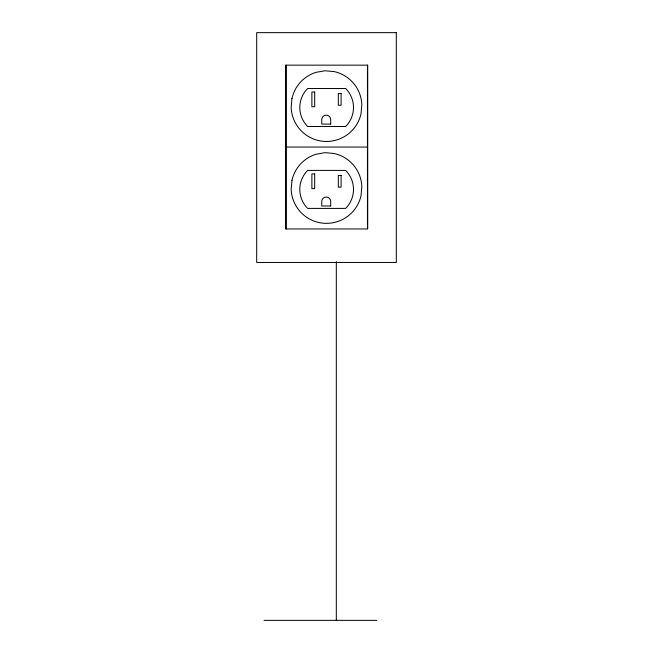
<?xml version="1.0" encoding="UTF-8"?>
<svg xmlns="http://www.w3.org/2000/svg" width="653" height="653" viewBox="0 0 653 653"><rect width="100%" height="100%" fill="white"/><g stroke="black" fill="none" stroke-linecap="round" stroke-linejoin="round"><path stroke-width="0.98" d="M285.549 147.056L367.451 147.056M264.057 620.35L376.805 620.35M367.712 228.811L367.712 65.153L285.549 65.153L285.549 228.958L367.451 228.958L367.451 65.153M336.311 261.682L336.311 620.35M286.389 65.153L286.389 228.958M291.981 98.415L291.165 107.606A35.368 35.368 0 0 0 361.019 113.802L361.835 104.602A35.368 35.368 0 0 0 334.189 71.585L324.998 70.769L315.905 72.361A35.368 35.368 0 0 0 291.981 98.415M291.981 180.318L291.165 189.509A35.368 35.368 0 0 0 361.019 195.696L361.835 186.505A35.368 35.368 0 0 0 334.189 153.488L324.998 152.671L315.905 154.263A35.368 35.368 0 0 0 291.981 180.318M396.306 32.65L256.694 32.65L256.694 262.465L396.306 262.465L396.306 32.65M345.633 88.522L307.653 88.522A26.863 26.863 0 0 0 307.653 126.502L345.633 126.502A26.863 26.863 0 0 0 345.633 88.522M314.681 92.032L311.889 92.032L311.889 106.741L314.681 106.741L314.681 92.032M341.111 93.518L338.319 93.518L338.319 105.247L341.111 105.247L341.111 93.518M330.704 124.086L321.766 124.086L321.766 119.621A4.465 4.465 0 0 1 326.239 115.148A4.465 4.465 0 0 1 330.704 119.621L330.704 124.086M345.633 170.417L307.653 170.417A26.863 26.863 0 0 0 307.653 208.405L345.633 208.405A26.863 26.863 0 0 0 345.633 170.417M314.681 173.935L311.889 173.935L311.889 188.635L314.681 188.635L314.681 173.935M341.111 175.42L338.319 175.42L338.319 187.15L341.111 187.15L341.111 175.42M330.704 205.989L321.766 205.989L321.766 201.524A4.465 4.465 0 0 1 326.239 197.051A4.465 4.465 0 0 1 330.704 201.524L330.704 205.989"/></g></svg>
